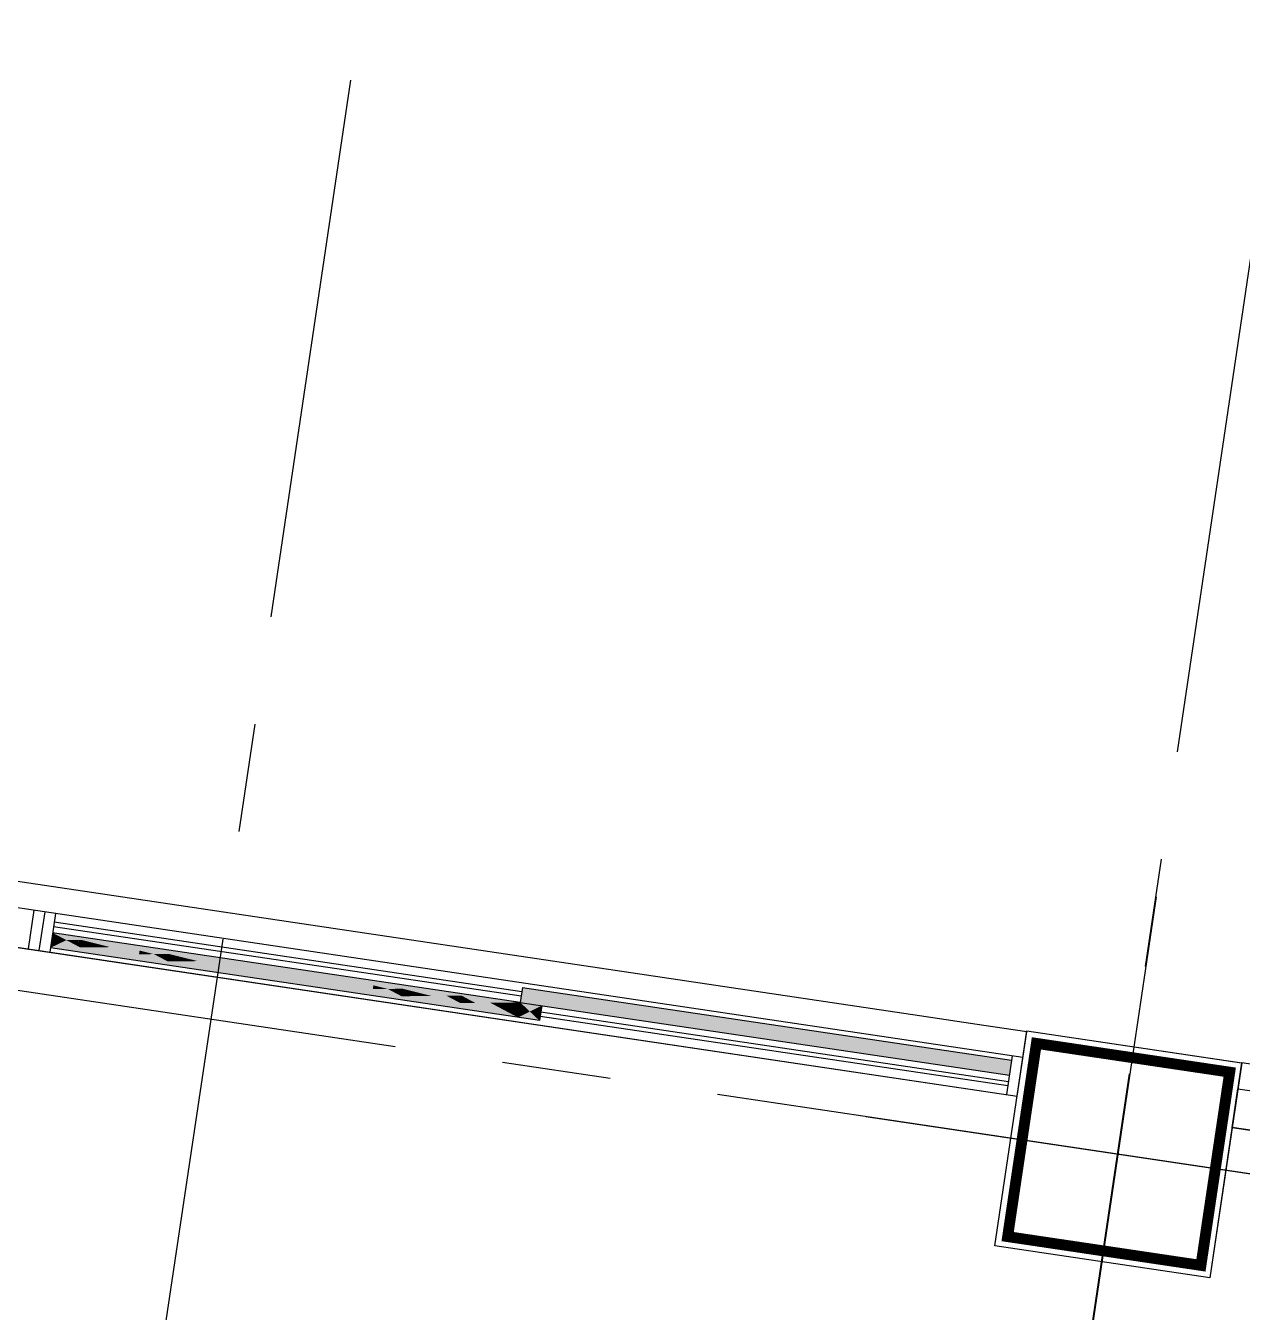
# Model space of a CAD drawing. Header units: millimetres. Extents: x 338 to 506, y 179 to 335.
# Drawn here: x 442.566 to 445.367, y 269.998 to 272.961 of the extents above; entities that cross this region are included whole.
import ezdxf

# ---------------------------------------------------------------- set-up
doc = ezdxf.new("R2010")
doc.units = ezdxf.units.MM
doc.linetypes.add('CENTER', pattern=[2, 1.25, -0.25, 0.25, -0.25])
doc.linetypes.add('DASHED2', pattern=[0.375, 0.25, -0.125])
for name, color, linetype in [('COLUMNAS', 252, 'Continuous'), ('CUBIERTA', 254, 'Continuous'), ('EJES-COLUMNAS', 3, 'CENTER'), ('EJES_DE_COLUMNA', 255, 'DASHED2'), ('MUROS', 32, 'Continuous'), ('REJAS', 151, 'Continuous'), ('VENTANAS', 144, 'Continuous')]:
    doc.layers.add(name, color=color, linetype=linetype)

# ---------------------------------------------------------------- blocks, each defined once
blk = doc.blocks.new('*U203')
at = {"layer": 'REJAS', "color": 18, "linetype": 'Continuous', "extrusion": (0, 0, -1)}
for points in [[(-2988.2115, 1819.1367), (-2988.194, 1818.5923), (-2988.194, 1819.681)], [(-2988.2055, 1819.664), (-2988.194, 1819.681), (-2988.2134, 1819.6697)], [(-2988.194, 1819.681), (-2988.2115, 1819.681), (-2988.2134, 1819.6697)], [(-2988.217, 1819.647), (-2988.205, 1819.613), (-2988.194, 1819.681)], [(-2988.2159, 1819.5449), (-2988.2028, 1819.4088), (-2988.194, 1819.681)], [(-2988.217, 1819.647), (-2988.2055, 1819.664), (-2988.2134, 1819.6697)], [(-2988.2115, 1819.1367), (-2988.229, 1819.681), (-2988.229, 1818.5923)], [(-2988.2115, 1819.681), (-2988.229, 1819.681), (-2988.2134, 1819.6697)], [(-2988.229, 1819.681), (-2988.223, 1819.664), (-2988.2134, 1819.6697)], [(-2988.2134, 1819.6697), (-2988.223, 1819.664), (-2988.217, 1819.647)], [(-2988.2159, 1819.5449), (-2988.229, 1819.681), (-2988.2203, 1819.4088)], [(-2988.217, 1819.647), (-2988.229, 1819.681), (-2988.2225, 1819.613)], [(-2988.208, 1819.6215), (-2988.211, 1819.63), (-2988.2128, 1819.6187)], [(-2988.211, 1819.63), (-2988.217, 1819.647), (-2988.2225, 1819.613)], [(-2988.211, 1819.63), (-2988.2167, 1819.6215), (-2988.2128, 1819.6187)], [(-2988.205, 1819.613), (-2988.208, 1819.6215), (-2988.2128, 1819.6187)], [(-2988.2128, 1819.6187), (-2988.2137, 1819.613), (-2988.205, 1819.613)], [(-2988.2104, 1819.579), (-2988.205, 1819.613), (-2988.2165, 1819.596)], [(-2988.2137, 1819.613), (-2988.2146, 1819.6073), (-2988.205, 1819.613)], [(-2988.205, 1819.613), (-2988.2146, 1819.6073), (-2988.2107, 1819.6045)], [(-2988.2104, 1819.579), (-2988.2165, 1819.596), (-2988.2192, 1819.579)], [(-2988.2146, 1819.6073), (-2988.2165, 1819.596), (-2988.2107, 1819.6045)], [(-2988.2167, 1819.6215), (-2988.2225, 1819.613), (-2988.2128, 1819.6187)], [(-2988.2225, 1819.613), (-2988.2137, 1819.613), (-2988.2128, 1819.6187)], [(-2988.2225, 1819.613), (-2988.2146, 1819.6073), (-2988.2137, 1819.613)], [(-2988.2195, 1819.6045), (-2988.2146, 1819.6073), (-2988.2225, 1819.613)], [(-2988.2165, 1819.596), (-2988.2146, 1819.6073), (-2988.2195, 1819.6045)], [(-2988.2165, 1819.596), (-2988.2225, 1819.613), (-2988.2192, 1819.579)], [(-2988.2192, 1819.579), (-2988.2159, 1819.5449), (-2988.2104, 1819.579)], [(-2988.2159, 1819.5449), (-2988.2181, 1819.4769), (-2988.2094, 1819.4769)], [(-2988.2094, 1819.4769), (-2988.2148, 1819.4429), (-2988.2028, 1819.4088)], [(-2988.2094, 1819.4769), (-2988.2181, 1819.4769), (-2988.2148, 1819.4429)], [(-2988.2148, 1819.4429), (-2988.2181, 1819.4769), (-2988.2203, 1819.4088)], [(-2988.2058, 1819.4174), (-2988.2106, 1819.4145), (-2988.2028, 1819.4088)], [(-2988.2088, 1819.4259), (-2988.2106, 1819.4145), (-2988.2058, 1819.4174)], [(-2988.2118, 1819.4344), (-2988.2146, 1819.4259), (-2988.2088, 1819.4259)], [(-2988.2088, 1819.4259), (-2988.2146, 1819.4259), (-2988.2145, 1819.4174)], [(-2988.2106, 1819.4145), (-2988.2088, 1819.4259), (-2988.2145, 1819.4174)], [(-2988.2155, 1819.4117), (-2988.2106, 1819.4145), (-2988.2145, 1819.4174)], [(-2988.2148, 1819.4429), (-2988.2146, 1819.4259), (-2988.2118, 1819.4344)], [(-2988.2145, 1819.4174), (-2988.2146, 1819.4259), (-2988.2203, 1819.4088)], [(-2988.2155, 1819.4117), (-2988.2145, 1819.4174), (-2988.2203, 1819.4088)], [(-2988.2146, 1819.4259), (-2988.2148, 1819.4429), (-2988.2176, 1819.4259)], [(-2988.2203, 1819.4088), (-2988.2146, 1819.4259), (-2988.2176, 1819.4259)], [(-2988.2028, 1819.4088), (-2988.2106, 1819.4145), (-2988.2115, 1819.4088)], [(-2988.2072, 1819.2728), (-2988.2028, 1819.4088), (-2988.2137, 1819.3408)], [(-2988.2083, 1819.3748), (-2988.2028, 1819.4088), (-2988.2143, 1819.3918)], [(-2988.2115, 1819.4088), (-2988.2125, 1819.4032), (-2988.2028, 1819.4088)], [(-2988.2028, 1819.4088), (-2988.2125, 1819.4032), (-2988.2085, 1819.4003)], [(-2988.2083, 1819.3748), (-2988.2143, 1819.3918), (-2988.217, 1819.3748)], [(-2988.2125, 1819.4032), (-2988.2143, 1819.3918), (-2988.2085, 1819.4003)], [(-2988.2155, 1819.4117), (-2988.2115, 1819.4088), (-2988.2106, 1819.4145)], [(-2988.2203, 1819.4088), (-2988.2115, 1819.4088), (-2988.2155, 1819.4117)], [(-2988.2203, 1819.4088), (-2988.2125, 1819.4032), (-2988.2115, 1819.4088)], [(-2988.2173, 1819.4003), (-2988.2125, 1819.4032), (-2988.2203, 1819.4088)], [(-2988.2143, 1819.3918), (-2988.2125, 1819.4032), (-2988.2173, 1819.4003)], [(-2988.2137, 1819.3408), (-2988.2203, 1819.4088), (-2988.2159, 1819.2728)], [(-2988.2143, 1819.3918), (-2988.2203, 1819.4088), (-2988.217, 1819.3748)], [(-2988.2137, 1819.3408), (-2988.2083, 1819.3748), (-2988.217, 1819.3748)], [(-2988.2072, 1819.2728), (-2988.2137, 1819.3408), (-2988.2159, 1819.2728)], [(-2988.2159, 1819.2728), (-2988.2115, 1819.1367), (-2988.2072, 1819.2728)], [(-2988.2159, 1819.0006), (-2988.2028, 1818.8645), (-2988.2115, 1819.1367)], [(-2988.2181, 1818.9325), (-2988.2094, 1818.9325), (-2988.2159, 1819.0006)], [(-2988.2148, 1818.8985), (-2988.2028, 1818.8645), (-2988.2094, 1818.9325)], [(-2988.2094, 1818.9325), (-2988.2181, 1818.9325), (-2988.2148, 1818.8985)], [(-2988.2148, 1818.8985), (-2988.2181, 1818.9325), (-2988.2203, 1818.8645)], [(-2988.2118, 1818.89), (-2988.2146, 1818.8815), (-2988.2088, 1818.8815)], [(-2988.2148, 1818.8985), (-2988.2146, 1818.8815), (-2988.2118, 1818.89)], [(-2988.2146, 1818.8815), (-2988.2148, 1818.8985), (-2988.2176, 1818.8815)], [(-2988.2072, 1818.7284), (-2988.194, 1818.5923), (-2988.2028, 1818.8645)], [(-2988.2058, 1818.873), (-2988.2106, 1818.8701), (-2988.2028, 1818.8645)], [(-2988.2028, 1818.8645), (-2988.2106, 1818.8701), (-2988.2115, 1818.8645)], [(-2988.2083, 1818.8304), (-2988.2028, 1818.8645), (-2988.2143, 1818.8475)], [(-2988.2115, 1818.8645), (-2988.2125, 1818.8588), (-2988.2028, 1818.8645)], [(-2988.2028, 1818.8645), (-2988.2125, 1818.8588), (-2988.2085, 1818.856)], [(-2988.2137, 1818.7964), (-2988.2072, 1818.7284), (-2988.2028, 1818.8645)], [(-2988.2088, 1818.8815), (-2988.2106, 1818.8701), (-2988.2058, 1818.873)], [(-2988.2125, 1818.8588), (-2988.2143, 1818.8475), (-2988.2085, 1818.856)], [(-2988.2088, 1818.8815), (-2988.2146, 1818.8815), (-2988.2145, 1818.873)], [(-2988.2106, 1818.8701), (-2988.2088, 1818.8815), (-2988.2145, 1818.873)], [(-2988.2155, 1818.8673), (-2988.2106, 1818.8701), (-2988.2145, 1818.873)], [(-2988.2155, 1818.8673), (-2988.2115, 1818.8645), (-2988.2106, 1818.8701)], [(-2988.2203, 1818.8645), (-2988.2115, 1818.8645), (-2988.2155, 1818.8673)], [(-2988.2203, 1818.8645), (-2988.2125, 1818.8588), (-2988.2115, 1818.8645)], [(-2988.2173, 1818.856), (-2988.2125, 1818.8588), (-2988.2203, 1818.8645)], [(-2988.2143, 1818.8475), (-2988.2125, 1818.8588), (-2988.2173, 1818.856)], [(-2988.2203, 1818.8645), (-2988.2247, 1818.7284), (-2988.2137, 1818.7964)], [(-2988.2143, 1818.8475), (-2988.2203, 1818.8645), (-2988.217, 1818.8304)], [(-2988.2145, 1818.873), (-2988.2146, 1818.8815), (-2988.2203, 1818.8645)], [(-2988.2155, 1818.8673), (-2988.2145, 1818.873), (-2988.2203, 1818.8645)], [(-2988.2203, 1818.8645), (-2988.2146, 1818.8815), (-2988.2176, 1818.8815)], [(-2988.2083, 1818.8304), (-2988.2143, 1818.8475), (-2988.217, 1818.8304)], [(-2988.217, 1818.8304), (-2988.2137, 1818.7964), (-2988.2083, 1818.8304)], [(-2988.2137, 1818.7964), (-2988.2192, 1818.7624), (-2988.2072, 1818.7284)], [(-2988.2072, 1818.7284), (-2988.2102, 1818.7369), (-2988.215, 1818.734)], [(-2988.215, 1818.734), (-2988.2102, 1818.7369), (-2988.2132, 1818.7454)], [(-2988.2132, 1818.7454), (-2988.2192, 1818.7624), (-2988.2247, 1818.7284)], [(-2988.2132, 1818.7454), (-2988.2189, 1818.7369), (-2988.215, 1818.734)], [(-2988.2189, 1818.7369), (-2988.2247, 1818.7284), (-2988.215, 1818.734)], [(-2988.2181, 1818.6603), (-2988.194, 1818.5923), (-2988.2072, 1818.7284)], [(-2988.2159, 1818.7284), (-2988.2072, 1818.7284), (-2988.215, 1818.734)], [(-2988.2126, 1818.6944), (-2988.2072, 1818.7284), (-2988.2186, 1818.7114)], [(-2988.2129, 1818.7199), (-2988.2072, 1818.7284), (-2988.2168, 1818.7227)], [(-2988.2072, 1818.7284), (-2988.2159, 1818.7284), (-2988.2168, 1818.7227)], [(-2988.2126, 1818.6944), (-2988.2247, 1818.7284), (-2988.2181, 1818.6603)], [(-2988.2186, 1818.7114), (-2988.2129, 1818.7199), (-2988.2168, 1818.7227)], [(-2988.2247, 1818.7284), (-2988.2159, 1818.7284), (-2988.215, 1818.734)], [(-2988.2159, 1818.7284), (-2988.2247, 1818.7284), (-2988.2168, 1818.7227)], [(-2988.2247, 1818.7284), (-2988.2217, 1818.7199), (-2988.2168, 1818.7227)], [(-2988.2168, 1818.7227), (-2988.2217, 1818.7199), (-2988.2186, 1818.7114)], [(-2988.2181, 1818.6603), (-2988.2247, 1818.7284), (-2988.229, 1818.5923)], [(-2988.2181, 1818.6603), (-2988.2177, 1818.6263), (-2988.2121, 1818.6433)], [(-2988.2177, 1818.6263), (-2988.2181, 1818.6603), (-2988.2236, 1818.6263)], [(-2988.2061, 1818.6263), (-2988.2097, 1818.6036), (-2988.2001, 1818.6093)], [(-2988.2121, 1818.6433), (-2988.2177, 1818.6263), (-2988.2061, 1818.6263)], [(-2988.2061, 1818.6263), (-2988.2177, 1818.6263), (-2988.2176, 1818.6093)], [(-2988.2097, 1818.6036), (-2988.2061, 1818.6263), (-2988.2176, 1818.6093)], [(-2988.2176, 1818.6093), (-2988.2177, 1818.6263), (-2988.229, 1818.5923)], [(-2988.229, 1818.5923), (-2988.2177, 1818.6263), (-2988.2236, 1818.6263)], [(-2988.2001, 1818.6093), (-2988.2097, 1818.6036), (-2988.194, 1818.5923)], [(-2988.194, 1818.5923), (-2988.2097, 1818.6036), (-2988.2115, 1818.5923)], [(-2988.2115, 1818.5673), (-2988.194, 1818.5423), (-2988.194, 1818.5923)], [(-2988.2028, 1818.5798), (-2988.194, 1818.5923), (-2988.2115, 1818.5839)], [(-2988.194, 1818.5923), (-2988.2115, 1818.5923), (-2988.2115, 1818.5839)], [(-2988.2194, 1818.598), (-2988.2097, 1818.6036), (-2988.2176, 1818.6093)], [(-2988.2194, 1818.598), (-2988.2115, 1818.5923), (-2988.2097, 1818.6036)], [(-2988.229, 1818.5923), (-2988.2115, 1818.5923), (-2988.2194, 1818.598)], [(-2988.2115, 1818.5673), (-2988.229, 1818.5923), (-2988.229, 1818.5423)], [(-2988.229, 1818.5923), (-2988.2203, 1818.5881), (-2988.2115, 1818.5923)], [(-2988.2203, 1818.5881), (-2988.2115, 1818.5839), (-2988.2115, 1818.5923)], [(-2988.229, 1818.5923), (-2988.2203, 1818.5798), (-2988.2115, 1818.5839)], [(-2988.2194, 1818.598), (-2988.2176, 1818.6093), (-2988.229, 1818.5923)], [(-2988.229, 1818.5923), (-2988.264, 1817.4535), (-2988.229, 1817.4535)], [(-2988.229, 1818.5923), (-2988.264, 1818.5923), (-2988.264, 1817.4535)], [(-2988.2115, 1818.5673), (-2988.2028, 1818.5798), (-2988.2115, 1818.5839)], [(-2988.2115, 1818.5673), (-2988.2115, 1818.5506), (-2988.2028, 1818.5548)], [(-2988.2115, 1818.5839), (-2988.2203, 1818.5798), (-2988.2115, 1818.5673)], [(-2988.2115, 1818.5506), (-2988.2115, 1818.5673), (-2988.2203, 1818.5548)], [(-2988.2028, 1818.5548), (-2988.2115, 1818.5506), (-2988.194, 1818.5423)], [(-2988.194, 1818.5423), (-2988.2115, 1818.5506), (-2988.2115, 1818.5423)], [(-2988.229, 1818.5423), (-2988.2115, 1818.5506), (-2988.2203, 1818.5548)], [(-2988.2203, 1818.5464), (-2988.2115, 1818.5423), (-2988.2115, 1818.5506)], [(-2988.229, 1818.5423), (-2988.2115, 1818.5423), (-2988.2203, 1818.5464)]]:
    blk.add_solid(points, dxfattribs=at)
blk = doc.blocks.new('V5V6V8')
at = {"layer": 'MUROS'}
blk.add_lwpolyline([(2988.334, 1817.5285), (2988.334, 1817.5285), (2988.334, 1817.6785), (2988.334, 1817.6785), (2988.334, 1822.0085), (2988.184, 1822.0085), (2988.184, 1817.4285), (2988.334, 1817.4285)], close=True, dxfattribs=at)
at = {"layer": 'REJAS', "color": 18}
for p, q in [((2988.184, 1822.0085), (2988.184, 1817.4285)), ((2988.274, 1817.4285), (2988.274, 1822.0085)), ((2988.274, 1819.731), (2988.184, 1819.731)), ((2988.274, 1819.706), (2988.184, 1819.706)), ((2988.274, 1819.681), (2988.184, 1819.681)), ((2988.194, 1818.5423), (2988.194, 1819.681)), ((2988.229, 1818.5923), (2988.229, 1819.681)), ((2988.244, 1819.681), (2988.244, 1818.5923)), ((2988.254, 1818.5923), (2988.254, 1819.681)), ((2988.264, 1818.5923), (2988.229, 1818.5923)), ((2988.229, 1818.5923), (2988.229, 1817.4535)), ((2988.264, 1818.5923), (2988.264, 1817.4535)), ((2988.229, 1818.5423), (2988.194, 1818.5423)), ((2988.204, 1817.4535), (2988.204, 1818.5423)), ((2988.214, 1817.4535), (2988.214, 1818.5423)), ((2988.274, 1817.4535), (2988.184, 1817.4535)), ((2988.184, 1817.4285), (2988.274, 1817.4285)), ((2988.1858, 1814.246), (2988.1858, 1816.9285)), ((2988.1858, 1816.9285), (2988.2758, 1816.9285)), ((2988.2758, 1816.9285), (2988.2758, 1814.246))]:
    blk.add_line(p, q, dxfattribs=at)
at = {"layer": 'REJAS', "color": 18, "linetype": 'Continuous'}
blk.add_blockref('*U203', (0, 0), dxfattribs=at)
blk = doc.blocks.new('COLUMNAS_V3_B9')
at = {"layer": 'COLUMNAS', "color": 6}
blk.add_lwpolyline([(3064.6997, 1924.2515), (3065.1997, 1924.2515), (3065.1997, 1923.7515), (3064.6997, 1923.7515), (3064.6997, 1924.2515)], dxfattribs=at)
at = {"layer": 'COLUMNAS', "color": 6, "const_width": 0.025}
blk.add_lwpolyline([(3065.1747, 1923.7756), (3064.7247, 1923.7756), (3064.7247, 1924.2257), (3065.1747, 1924.2257)], close=True, dxfattribs=at)
blk = doc.blocks.new('EJES_ESTRUCTURALES')
at = {"layer": 'EJES_DE_COLUMNA', "color": 9, "linetype": 'CENTER'}
for p, q in [((726.54081, 131.2663), (726.54081, 199.7363)), ((661.47768, 151.69228), (759.37077, 151.6963)), ((661.47768, 149.58228), (759.37077, 149.5863))]:
    blk.add_line(p, q, dxfattribs=at)
blk = doc.blocks.new('COLUMNAS')
at = {"layer": 'COLUMNAS', "color": 6}
blk.add_lwpolyline([(-584.4662, 173.666), (-584.9662, 173.666), (-584.9662, 173.166), (-584.4662, 173.166), (-584.4662, 173.666)], dxfattribs=at)
at = {"layer": 'COLUMNAS', "color": 6, "const_width": 0.025}
blk.add_lwpolyline([(-584.9412, 173.1901), (-584.4912, 173.1901), (-584.4912, 173.6401), (-584.9412, 173.6401)], close=True, dxfattribs=at)
at = {"layer": 'EJES-COLUMNAS'}
for p, q in [((-584.7162, 172.8038), (-584.7162, 174.0038)), ((-584.7162, 172.8038), (-584.7162, 174.0038)), ((-584.1162, 173.416), (-585.3162, 173.416))]:
    blk.add_line(p, q, dxfattribs=at)
blk = doc.blocks.new('A$C7152A42C')
at = {"layer": 'MUROS'}
blk.add_lwpolyline([(95.56987, 51.36522), (95.56987, 51.36522), (95.56987, 51.36522), (95.56987, 51.36522), (95.56987, 51.36522), (95.56987, 51.36522), (95.56987, 54.04772), (95.41987, 54.04772), (95.41987, 51.36522), (94.42486, 51.36522), (94.42486, 51.21522), (94.42486, 51.21522), (94.57486, 51.21522), (94.57486, 51.21522), (95.56987, 51.21522)], close=True, dxfattribs=at)
at = {"color": 18}
blk.add_blockref('COLUMNAS_V3_B9', (-2969.6298, -1869.70381), dxfattribs=at)
at = {"layer": 'CUBIERTA', "xscale": -1}
blk.add_blockref('COLUMNAS', (-489.39632, -119.11823), dxfattribs=at)
at = {"layer": 'EJES_DE_COLUMNA'}
blk.add_blockref('EJES_ESTRUCTURALES', (-631.22088, -95.28525), dxfattribs=at)
at = {"layer": 'VENTANAS', "color": 32}
blk.add_blockref('V5V6V8', (-2892.7659, -1762.88081), dxfattribs=at)

msp = doc.modelspace()

# ---------------------------------------------------------------- block references
at = {"layer": 'MUROS', "color": 32, "rotation": 81.53046525965426}
msp.add_blockref('A$C7152A42C', (484.7482, 168.0844), dxfattribs=at)

doc.saveas('drawing.dxf')
